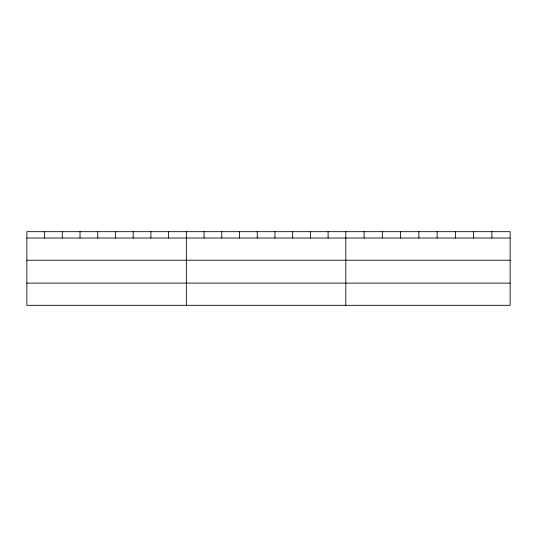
<?xml version="1.0" encoding="UTF-8"?>
<svg xmlns="http://www.w3.org/2000/svg" width="537" height="537" viewBox="0 0 537 537"><rect width="100%" height="100%" fill="white"/><g stroke="black" fill="none" stroke-linecap="round" stroke-linejoin="round"><path stroke-width="0.81" d="M510.15 260.23L510.15 231.682L26.85 231.682L26.85 305.318L510.15 305.318L510.15 260.23L26.85 260.23M26.85 238.025L510.15 238.025M26.85 283.113L510.15 283.113M491.892 231.682L491.892 238.025M473.634 231.682L473.634 238.025M455.376 231.682L455.376 238.025M437.118 231.682L437.118 238.025M418.86 231.682L418.86 238.025M400.602 231.682L400.602 238.025M382.344 231.682L382.344 238.025M364.086 231.682L364.086 238.025M345.828 231.682L345.828 305.318M328.107 231.682L328.107 238.025M310.386 231.682L310.386 238.025M292.665 231.682L292.665 238.025M274.944 231.682L274.944 238.025M257.223 231.682L257.223 238.025M239.502 231.682L239.502 238.025M221.781 231.682L221.781 238.025M204.06 231.682L204.06 238.025M186.339 231.682L186.339 305.318M168.618 231.682L168.618 238.025M150.897 231.682L150.897 238.025M133.176 231.682L133.176 238.025M115.455 231.682L115.455 238.025M97.734 231.682L97.734 238.025M80.013 231.682L80.013 238.025M62.292 231.682L62.292 238.025M44.571 231.682L44.571 238.025"/></g></svg>
